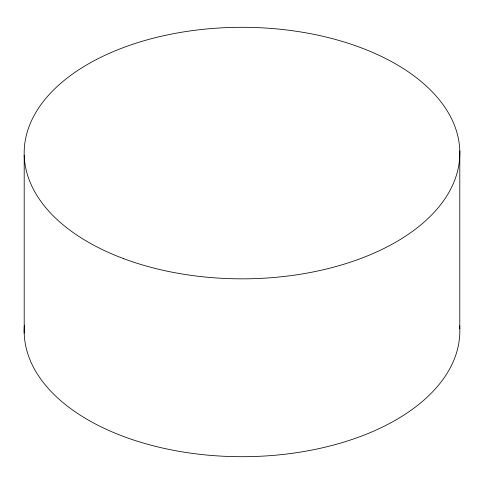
<?xml version="1.0" encoding="UTF-8"?>
<svg xmlns="http://www.w3.org/2000/svg" width="484" height="484" viewBox="0 0 484 484"><rect width="100%" height="100%" fill="white"/><g stroke="black" fill="none" stroke-linecap="round" stroke-linejoin="round"><path stroke-width="0.73" d="M459.8 150.875L459.8 328.733M24.2 155.267L24.2 333.125M459.655 325.811A217.83 125.767 0 0 1 241.365 456.696A217.83 125.767 0 0 1 24.406 325.079M123.359 258.547A217.83 125.767 0 0 0 459.534 159.653A217.83 125.767 0 0 0 143.107 41.013A217.83 125.767 0 0 0 123.359 258.547"/></g></svg>
